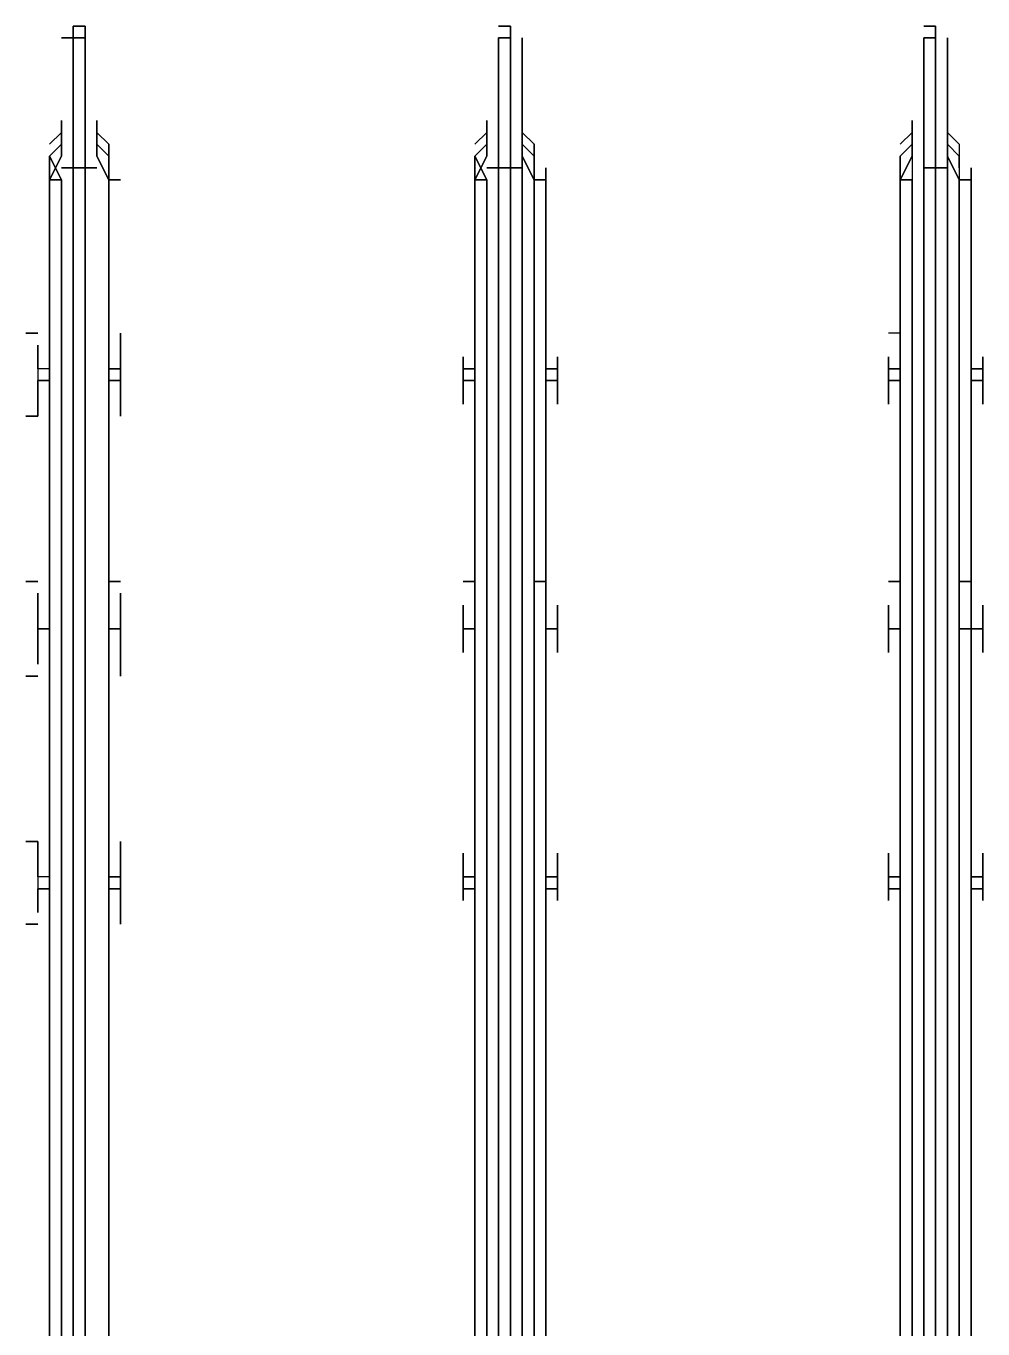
# Model space of a CAD drawing. Header units: metres. Extents: x 532250 to 532639, y 2673852 to 2674172.
# Drawn here: x 532452.7747 to 532452.8868, y 2674042.6569 to 2674042.8094 of the extents above; entities that cross this region are included whole.
import ezdxf

# ---------------------------------------------------------------- set-up
doc = ezdxf.new("R2010")
doc.units = ezdxf.units.M
doc.header["$MEASUREMENT"] = 0
doc.layers.add('IDT', color=7, linetype='Continuous')

# ---------------------------------------------------------------- blocks, each defined once
blk = doc.blocks.new('IDT')
at = {"layer": 'IDT', "color": 0, "lineweight": 25}
for p, q in [((14.04189, 14.96743), (14.04189, 15.16384)), ((14.04189, 15.16384), (14.04189, 14.96743)), ((14.04189, 15.16384), (14.04189, 14.96743)), ((14.04189, 15.16384), (14.04189, 14.96743)), ((14.04327, 15.16384), (14.04327, 14.96743)), ((14.04327, 14.96743), (14.04327, 15.16384)), ((14.04327, 14.96743), (14.04327, 15.16384)), ((14.04327, 14.96743), (14.04327, 15.16384)), ((14.04465, 14.96605), (14.04465, 15.16384)), ((14.04465, 15.16384), (14.04465, 14.96605)), ((14.04465, 14.96605), (14.04465, 15.16384)), ((14.04465, 15.16384), (14.04465, 14.96605)), ((14.04604, 14.96605), (14.04604, 15.16384)), ((14.04604, 15.16384), (14.04604, 14.96605)), ((14.04604, 14.96605), (14.04604, 15.16384)), ((14.04604, 15.16384), (14.04604, 14.96605)), ((14.04604, 14.96605), (14.04604, 15.16384)), ((14.04604, 15.16384), (14.04604, 14.96605)), ((14.04604, 15.16384), (14.04604, 14.96605)), ((14.04604, 14.96605), (14.04604, 15.16384)), ((14.04742, 14.96605), (14.04742, 15.16384)), ((14.04742, 15.16384), (14.04742, 14.96605)), ((14.04742, 15.16384), (14.04742, 14.96605)), ((14.04742, 14.96605), (14.04742, 15.16384)), ((14.0488, 15.16384), (14.0488, 14.96743)), ((14.0488, 14.96743), (14.0488, 15.16384)), ((14.0488, 14.96743), (14.0488, 15.16384)), ((14.0488, 14.96743), (14.0488, 15.16384)), ((14.05018, 14.96743), (14.05018, 15.16384)), ((14.05018, 15.16384), (14.05018, 14.96743)), ((14.05018, 14.96743), (14.05018, 15.16384)), ((14.05018, 15.16384), (14.05018, 14.96743)), ((14.09168, 14.96743), (14.09168, 15.16384)), ((14.09168, 15.16384), (14.09168, 14.96743)), ((14.09306, 15.16384), (14.09306, 14.96743)), ((14.09306, 14.96743), (14.09306, 15.16384)), ((14.09445, 14.96605), (14.09445, 15.16384)), ((14.09445, 15.16384), (14.09445, 14.96605)), ((14.09583, 15.16384), (14.09583, 14.96605)), ((14.09583, 14.96605), (14.09583, 15.16384)), ((14.09583, 15.16384), (14.09583, 14.96605)), ((14.09583, 14.96605), (14.09583, 15.16384)), ((14.09721, 15.16384), (14.09721, 14.96605)), ((14.09721, 14.96605), (14.09721, 15.16384)), ((14.0986, 15.16384), (14.0986, 14.96743)), ((14.0986, 14.96743), (14.0986, 15.16384)), ((14.09998, 14.96743), (14.09998, 15.16384)), ((14.09998, 15.16384), (14.09998, 14.96743)), ((14.14286, 14.96743), (14.14286, 15.16384)), ((14.14286, 15.16384), (14.14286, 14.96743)), ((14.14286, 15.16384), (14.14286, 14.96743)), ((14.14286, 14.96743), (14.14286, 15.16384)), ((14.14562, 14.96605), (14.14562, 15.16384)), ((14.14562, 15.16384), (14.14562, 14.96605)), ((14.14562, 15.16384), (14.14562, 14.96605)), ((14.14562, 14.96605), (14.14562, 15.16384)), ((14.14701, 15.16384), (14.14701, 14.96605)), ((14.14701, 14.96605), (14.14701, 15.16384)), ((14.14701, 14.96605), (14.14701, 15.16384)), ((14.14701, 15.16384), (14.14701, 14.96605)), ((14.14839, 15.16384), (14.14839, 14.96743)), ((14.14839, 14.96743), (14.14839, 15.16384)), ((14.14977, 14.96743), (14.14977, 15.16384)), ((14.14977, 15.16384), (14.14977, 14.96743)), ((14.04189, 15.05042), (14.04189, 15.05457)), ((14.04189, 15.05457), (14.04189, 15.05042)), ((14.04189, 15.05042), (14.04189, 15.05457)), ((14.04189, 15.05457), (14.04189, 15.04904)), ((14.05018, 15.05042), (14.05018, 15.05457)), ((14.05018, 15.05457), (14.05018, 15.05042)), ((14.05018, 15.05042), (14.05018, 15.05457)), ((14.05018, 15.05457), (14.05018, 15.05042)), ((14.09168, 15.05042), (14.09168, 15.05457)), ((14.09168, 15.05457), (14.09168, 15.04904)), ((14.09998, 15.05042), (14.09998, 15.05457)), ((14.09998, 15.05457), (14.09998, 15.05042)), ((14.14147, 15.05042), (14.14147, 15.05457)), ((14.14147, 15.05457), (14.14147, 15.05042)), ((14.14977, 15.05042), (14.14977, 15.05457)), ((14.14977, 15.05457), (14.14977, 15.05042)), ((14.15254, 15.05457), (14.15115, 15.05457)), ((14.15115, 15.05457), (14.15254, 15.05457)), ((14.04189, 15.05181), (14.04189, 15.05319)), ((14.04189, 15.05319), (14.04189, 15.05181)), ((14.04189, 15.05181), (14.04189, 15.05319)), ((14.04189, 15.05319), (14.04189, 15.05181)), ((14.05018, 15.05319), (14.05018, 15.05181)), ((14.05018, 15.05181), (14.05018, 15.05319)), ((14.05018, 15.05319), (14.05018, 15.05181)), ((14.05018, 15.05181), (14.05018, 15.05319)), ((14.09168, 15.05181), (14.09168, 15.05319)), ((14.09168, 15.05319), (14.09168, 15.05181)), ((14.09998, 15.05319), (14.09998, 15.05181)), ((14.09998, 15.05181), (14.09998, 15.05319)), ((14.14147, 15.05181), (14.14147, 15.05319)), ((14.14147, 15.05319), (14.14147, 15.05181)), ((14.15115, 15.05319), (14.15115, 15.05181)), ((14.15115, 15.05181), (14.15115, 15.05319)), ((14.0405, 15.05042), (14.0405, 15.05181)), ((14.0405, 15.05181), (14.0405, 15.05042)), ((14.0405, 15.05042), (14.0405, 15.05181)), ((14.0405, 15.05181), (14.0405, 15.05042)), ((14.05157, 15.05042), (14.05157, 15.05181)), ((14.05157, 15.05181), (14.05157, 15.05042)), ((14.05157, 15.05042), (14.05157, 15.05181)), ((14.05157, 15.05181), (14.05157, 15.05042)), ((14.0903, 15.05042), (14.0903, 15.05181)), ((14.0903, 15.05181), (14.0903, 15.05042)), ((14.10136, 15.05042), (14.10136, 15.05181)), ((14.10136, 15.05181), (14.10136, 15.05042)), ((14.14147, 15.05042), (14.14147, 15.05181)), ((14.14147, 15.05181), (14.14147, 15.05042)), ((14.15115, 15.05181), (14.15115, 15.05042)), ((14.15115, 15.05042), (14.15115, 15.05181)), ((14.04189, 15.05042), (14.0405, 15.05042)), ((14.0405, 15.05042), (14.04189, 15.05042)), ((14.04189, 15.05042), (14.0405, 15.05042)), ((14.0405, 15.05042), (14.04189, 15.05042)), ((14.0405, 15.04904), (14.0405, 15.05042)), ((14.0405, 15.05042), (14.0405, 15.04904)), ((14.0405, 15.04904), (14.0405, 15.05042)), ((14.0405, 15.05042), (14.0405, 15.04904)), ((14.04189, 15.04904), (14.04189, 15.05042)), ((14.04189, 15.05042), (14.04189, 15.04904)), ((14.04189, 15.04904), (14.04189, 15.05042)), ((14.05157, 15.05042), (14.05018, 15.05042)), ((14.05018, 15.05042), (14.05157, 15.05042)), ((14.05157, 15.05042), (14.05018, 15.05042)), ((14.05157, 15.05042), (14.05018, 15.05042)), ((14.05018, 15.05042), (14.05018, 15.04904)), ((14.05018, 15.04904), (14.05018, 15.05042)), ((14.05018, 15.05042), (14.05157, 15.05042)), ((14.05018, 15.04904), (14.05018, 15.05042)), ((14.05018, 15.05042), (14.05157, 15.05042)), ((14.05157, 15.05042), (14.05018, 15.05042)), ((14.05018, 15.05042), (14.05018, 15.04904)), ((14.05157, 15.04904), (14.05157, 15.05042)), ((14.05157, 15.05042), (14.05157, 15.04904)), ((14.05157, 15.04904), (14.05157, 15.05042)), ((14.05157, 15.05042), (14.05157, 15.04904)), ((14.09168, 15.05042), (14.0903, 15.05042)), ((14.0903, 15.05042), (14.09168, 15.05042)), ((14.0903, 15.04904), (14.0903, 15.05042)), ((14.0903, 15.05042), (14.0903, 15.04904)), ((14.09168, 15.04904), (14.09168, 15.05042)), ((14.10136, 15.05042), (14.09998, 15.05042)), ((14.09998, 15.05042), (14.10136, 15.05042)), ((14.10136, 15.05042), (14.09998, 15.05042)), ((14.09998, 15.05042), (14.09998, 15.04904)), ((14.09998, 15.04904), (14.09998, 15.05042)), ((14.09998, 15.05042), (14.10136, 15.05042)), ((14.10136, 15.04904), (14.10136, 15.05042)), ((14.10136, 15.05042), (14.10136, 15.04904)), ((14.14286, 15.05042), (14.14147, 15.05042)), ((14.14147, 15.05042), (14.14286, 15.05042)), ((14.14147, 15.04904), (14.14147, 15.05042)), ((14.14147, 15.05042), (14.14147, 15.04904)), ((14.14147, 15.04627), (14.14147, 15.05042)), ((14.14147, 15.05042), (14.14147, 15.04904)), ((14.15115, 15.05042), (14.14977, 15.05042)), ((14.14977, 15.05042), (14.15115, 15.05042)), ((14.15115, 15.05042), (14.14977, 15.05042)), ((14.14977, 15.05042), (14.14977, 15.04904)), ((14.15115, 15.05042), (14.14977, 15.05042)), ((14.14977, 15.05042), (14.14977, 15.04904)), ((14.15115, 15.04904), (14.15115, 15.05042)), ((14.15115, 15.04904), (14.15115, 15.05042)), ((14.04189, 15.04904), (14.0405, 15.04904)), ((14.0405, 15.04904), (14.0405, 15.04627)), ((14.0405, 15.04627), (14.0405, 15.04904)), ((14.0405, 15.04904), (14.0405, 15.04627)), ((14.0405, 15.04627), (14.0405, 15.04904)), ((14.0405, 15.04904), (14.04189, 15.04904)), ((14.04189, 15.04904), (14.0405, 15.04904)), ((14.0405, 15.04904), (14.04189, 15.04904)), ((14.04189, 15.04489), (14.04189, 15.04904)), ((14.04189, 15.04904), (14.04189, 15.04489)), ((14.04189, 15.04489), (14.04189, 15.04904)), ((14.04189, 15.04904), (14.04189, 15.04489)), ((14.05018, 15.04904), (14.05157, 15.04904)), ((14.05157, 15.04904), (14.05018, 15.04904)), ((14.05018, 15.04904), (14.05018, 15.04489)), ((14.05018, 15.04489), (14.05018, 15.04904)), ((14.05157, 15.04904), (14.05018, 15.04904)), ((14.05018, 15.04904), (14.05018, 15.04489)), ((14.05018, 15.04489), (14.05018, 15.04904)), ((14.05018, 15.04904), (14.05157, 15.04904)), ((14.05157, 15.04904), (14.05157, 15.04627)), ((14.05157, 15.04627), (14.05157, 15.04904)), ((14.05157, 15.04904), (14.05157, 15.04627)), ((14.05157, 15.04627), (14.05157, 15.04904)), ((14.0903, 15.04904), (14.09168, 15.04904)), ((14.09168, 15.04904), (14.0903, 15.04904)), ((14.0903, 15.04904), (14.0903, 15.04627)), ((14.0903, 15.04627), (14.0903, 15.04904)), ((14.09168, 15.04904), (14.09168, 15.04489)), ((14.09168, 15.04489), (14.09168, 15.04904)), ((14.10136, 15.04904), (14.09998, 15.04904)), ((14.09998, 15.04904), (14.09998, 15.04489)), ((14.09998, 15.04489), (14.09998, 15.04904)), ((14.09998, 15.04904), (14.10136, 15.04904)), ((14.10136, 15.04904), (14.10136, 15.04627)), ((14.10136, 15.04627), (14.10136, 15.04904)), ((14.14147, 15.04904), (14.14147, 15.04627)), ((14.14147, 15.04489), (14.14147, 15.04904)), ((14.14147, 15.04904), (14.14286, 15.04904)), ((14.14286, 15.04904), (14.14147, 15.04904)), ((14.14147, 15.04904), (14.14147, 15.04489)), ((14.14147, 15.04904), (14.14286, 15.04904)), ((14.14977, 15.04904), (14.15115, 15.04904)), ((14.14977, 15.04904), (14.14977, 15.04489)), ((14.14977, 15.04489), (14.14977, 15.04904)), ((14.14977, 15.04904), (14.15115, 15.04904)), ((14.15115, 15.04904), (14.15115, 15.04627)), ((14.15115, 15.04627), (14.15115, 15.04904)), ((14.04189, 15.04489), (14.04189, 15.04627)), ((14.04189, 15.04627), (14.04189, 15.04489)), ((14.04189, 15.04489), (14.04189, 15.04627)), ((14.04189, 15.04627), (14.04189, 15.04489)), ((14.05018, 15.04627), (14.05018, 15.04489)), ((14.05018, 15.04489), (14.05018, 15.04627)), ((14.05018, 15.04489), (14.05018, 15.04627)), ((14.05018, 15.04489), (14.05018, 15.04627)), ((14.09168, 15.04489), (14.09168, 15.04627)), ((14.09168, 15.04627), (14.09168, 15.04489)), ((14.09998, 15.04627), (14.09998, 15.04489)), ((14.09998, 15.04489), (14.09998, 15.04627)), ((14.14147, 15.04627), (14.14147, 15.04489)), ((14.14147, 15.04489), (14.14147, 15.04627)), ((14.15115, 15.04627), (14.15115, 15.04489)), ((14.15115, 15.04489), (14.15115, 15.04627)), ((14.15115, 15.04489), (14.15254, 15.04489)), ((14.15254, 15.04489), (14.15115, 15.04489)), ((14.04189, 15.01999), (14.04189, 15.02553)), ((14.04189, 15.02553), (14.04189, 15.01999)), ((14.04189, 15.01584), (14.04189, 15.02553)), ((14.04189, 15.02553), (14.04189, 15.01999)), ((14.05018, 15.01999), (14.05018, 15.02553)), ((14.05018, 15.02553), (14.05018, 15.01999)), ((14.05018, 15.02553), (14.05018, 15.01999)), ((14.05018, 15.01999), (14.05018, 15.02553)), ((14.09168, 15.01999), (14.09168, 15.02553)), ((14.09168, 15.02553), (14.09168, 15.01999)), ((14.09998, 15.01999), (14.09998, 15.02553)), ((14.09998, 15.02553), (14.09998, 15.01999)), ((14.14147, 15.01999), (14.14147, 15.02553)), ((14.14147, 15.02553), (14.14147, 15.01999)), ((14.14977, 15.01999), (14.14977, 15.02553)), ((14.14977, 15.02553), (14.14977, 15.01999)), ((14.15254, 15.02553), (14.15115, 15.02553)), ((14.15115, 15.02553), (14.15254, 15.02553)), ((14.04189, 15.02276), (14.04189, 15.02414)), ((14.04189, 15.02414), (14.04189, 15.02276)), ((14.04189, 15.02276), (14.04189, 15.02414)), ((14.04189, 15.02414), (14.04189, 15.02276)), ((14.05018, 15.02414), (14.05018, 15.02276)), ((14.05018, 15.02276), (14.05018, 15.02414)), ((14.05018, 15.02414), (14.05018, 15.02276)), ((14.05018, 15.02276), (14.05018, 15.02414)), ((14.09168, 15.02276), (14.09168, 15.02414)), ((14.09168, 15.02414), (14.09168, 15.02276)), ((14.09998, 15.02414), (14.09998, 15.02276)), ((14.09998, 15.02276), (14.09998, 15.02414)), ((14.14147, 15.02276), (14.14147, 15.02414)), ((14.14147, 15.02414), (14.14147, 15.02276)), ((14.15115, 15.02414), (14.15115, 15.02276)), ((14.15115, 15.02276), (14.15115, 15.02414)), ((14.0405, 15.01999), (14.0405, 15.02276)), ((14.0405, 15.02276), (14.0405, 15.01999)), ((14.0405, 15.01999), (14.0405, 15.02276)), ((14.0405, 15.02276), (14.0405, 15.01999)), ((14.05157, 15.01999), (14.05157, 15.02276)), ((14.05157, 15.02276), (14.05157, 15.01999)), ((14.05157, 15.01999), (14.05157, 15.02276)), ((14.05157, 15.02276), (14.05157, 15.01999)), ((14.0903, 15.01999), (14.0903, 15.02276)), ((14.0903, 15.02276), (14.0903, 15.01999)), ((14.10136, 15.01999), (14.10136, 15.02276)), ((14.10136, 15.02276), (14.10136, 15.01999)), ((14.14147, 15.01999), (14.14147, 15.02276)), ((14.14147, 15.02276), (14.14147, 15.01999)), ((14.15115, 15.01999), (14.15115, 15.02276)), ((14.15115, 15.02276), (14.15115, 15.01999)), ((14.04189, 15.01999), (14.0405, 15.01999)), ((14.0405, 15.01999), (14.04189, 15.01999)), ((14.0405, 15.01723), (14.0405, 15.01999)), ((14.0405, 15.01999), (14.0405, 15.01723)), ((14.0405, 15.01723), (14.0405, 15.01999)), ((14.0405, 15.01999), (14.04189, 15.01999)), ((14.04189, 15.01999), (14.0405, 15.01999)), ((14.0405, 15.01999), (14.0405, 15.01723)), ((14.04189, 15.01999), (14.0405, 15.01999)), ((14.0405, 15.01999), (14.04189, 15.01999)), ((14.04189, 15.01999), (14.0405, 15.01999)), ((14.0405, 15.01999), (14.04189, 15.01999)), ((14.04189, 15.01999), (14.04327, 15.01999)), ((14.04327, 15.01999), (14.04189, 15.01999)), ((14.04189, 15.01999), (14.04189, 15.01584)), ((14.04189, 15.01584), (14.04189, 15.01999)), ((14.04189, 15.01999), (14.04189, 15.01584)), ((14.05157, 15.01999), (14.05018, 15.01999)), ((14.05018, 15.01999), (14.05157, 15.01999)), ((14.05018, 15.01584), (14.05018, 15.01999)), ((14.05018, 15.01999), (14.05157, 15.01999)), ((14.05157, 15.01999), (14.05018, 15.01999)), ((14.05018, 15.01999), (14.05018, 15.01584)), ((14.05018, 15.01999), (14.05157, 15.01999)), ((14.05157, 15.01999), (14.05018, 15.01999)), ((14.05018, 15.01999), (14.05157, 15.01999)), ((14.05157, 15.01999), (14.05018, 15.01999)), ((14.05018, 15.01584), (14.05018, 15.01999)), ((14.05018, 15.01999), (14.05157, 15.01999)), ((14.05157, 15.01999), (14.05018, 15.01999)), ((14.05018, 15.01999), (14.05157, 15.01999)), ((14.05157, 15.01999), (14.05018, 15.01999)), ((14.05018, 15.01999), (14.05018, 15.01584)), ((14.05018, 15.01999), (14.05157, 15.01999)), ((14.05157, 15.01999), (14.05018, 15.01999)), ((14.05157, 15.01999), (14.05157, 15.01723)), ((14.05157, 15.01723), (14.05157, 15.01999)), ((14.05157, 15.01999), (14.05157, 15.01723)), ((14.05157, 15.01723), (14.05157, 15.01999)), ((14.0903, 15.01723), (14.0903, 15.01999)), ((14.0903, 15.01999), (14.09168, 15.01999)), ((14.09168, 15.01999), (14.0903, 15.01999)), ((14.0903, 15.01999), (14.09168, 15.01999)), ((14.09168, 15.01999), (14.0903, 15.01999)), ((14.0903, 15.01999), (14.0903, 15.01723)), ((14.09168, 15.01584), (14.09168, 15.01999)), ((14.09168, 15.01999), (14.09168, 15.01584)), ((14.09998, 15.01999), (14.09998, 15.01584)), ((14.09998, 15.01584), (14.09998, 15.01999)), ((14.09998, 15.01999), (14.10136, 15.01999)), ((14.10136, 15.01999), (14.09998, 15.01999)), ((14.09998, 15.01999), (14.10136, 15.01999)), ((14.10136, 15.01999), (14.09998, 15.01999)), ((14.09998, 15.01999), (14.10136, 15.01999)), ((14.09998, 15.01999), (14.10136, 15.01999)), ((14.10136, 15.01999), (14.09998, 15.01999)), ((14.10136, 15.01999), (14.10136, 15.01723)), ((14.10136, 15.01723), (14.10136, 15.01999)), ((14.14286, 15.01999), (14.14147, 15.01999)), ((14.14147, 15.01999), (14.14286, 15.01999)), ((14.14286, 15.01999), (14.14147, 15.01999)), ((14.14147, 15.01999), (14.14147, 15.01723)), ((14.14147, 15.01584), (14.14147, 15.01999)), ((14.14147, 15.01999), (14.14286, 15.01999)), ((14.14286, 15.01999), (14.14147, 15.01999)), ((14.14147, 15.01999), (14.14147, 15.01723)), ((14.14147, 15.01584), (14.14147, 15.01999)), ((14.14977, 15.01999), (14.14977, 15.01584)), ((14.14977, 15.01584), (14.14977, 15.01999)), ((14.14977, 15.01999), (14.15115, 15.01999)), ((14.15115, 15.01999), (14.14977, 15.01999)), ((14.14977, 15.01999), (14.15115, 15.01999)), ((14.15115, 15.01999), (14.14977, 15.01999)), ((14.14977, 15.01999), (14.15115, 15.01999)), ((14.14977, 15.01999), (14.15115, 15.01999)), ((14.15115, 15.01999), (14.14977, 15.01999)), ((14.15115, 15.01999), (14.15115, 15.01723)), ((14.15115, 15.01723), (14.15115, 15.01999)), ((14.04189, 15.01584), (14.04189, 15.01723)), ((14.04189, 15.01723), (14.04189, 15.01584)), ((14.04189, 15.01584), (14.04189, 15.01723)), ((14.04189, 15.01723), (14.04189, 15.01584)), ((14.05018, 15.01723), (14.05018, 15.01584)), ((14.05018, 15.01584), (14.05018, 15.01723)), ((14.05018, 15.01584), (14.05018, 15.01723)), ((14.05018, 15.01723), (14.05018, 15.01584)), ((14.09168, 15.01584), (14.09168, 15.01723)), ((14.09168, 15.01723), (14.09168, 15.01584)), ((14.09998, 15.01584), (14.09998, 15.01723)), ((14.09998, 15.01723), (14.09998, 15.01584)), ((14.14147, 15.01723), (14.14147, 15.01584)), ((14.14147, 15.01723), (14.14147, 15.01584)), ((14.15115, 15.01723), (14.15115, 15.01584)), ((14.15115, 15.01584), (14.15115, 15.01723)), ((14.04327, 15.01446), (14.04189, 15.01446)), ((14.04189, 15.01446), (14.04327, 15.01446)), ((14.04327, 15.01446), (14.04189, 15.01446)), ((14.04189, 15.01446), (14.04327, 15.01446)), ((14.05157, 15.01446), (14.05018, 15.01446)), ((14.05018, 15.01446), (14.05157, 15.01446)), ((14.05157, 15.01446), (14.05018, 15.01446)), ((14.05018, 15.01446), (14.05157, 15.01446)), ((14.09306, 15.01446), (14.09168, 15.01446)), ((14.09168, 15.01446), (14.09306, 15.01446)), ((14.10136, 15.01446), (14.09998, 15.01446)), ((14.09998, 15.01446), (14.10136, 15.01446)), ((14.14286, 15.01446), (14.14147, 15.01446)), ((14.14147, 15.01446), (14.14286, 15.01446)), ((14.15254, 15.01446), (14.15115, 15.01446)), ((14.15115, 15.01446), (14.15254, 15.01446)), ((14.04189, 14.99371), (14.04189, 14.9951)), ((14.04189, 14.9951), (14.04189, 14.99095)), ((14.04189, 14.99095), (14.04189, 14.9951)), ((14.04189, 14.9951), (14.04189, 14.99371)), ((14.04189, 14.99371), (14.04189, 14.9951)), ((14.04189, 14.9951), (14.04189, 14.99095)), ((14.04189, 14.99095), (14.04189, 14.9951)), ((14.04189, 14.9951), (14.04189, 14.99371)), ((14.05018, 14.9951), (14.05018, 14.99095)), ((14.05018, 14.99095), (14.05018, 14.9951)), ((14.05018, 14.9951), (14.05018, 14.99371)), ((14.05018, 14.99371), (14.05018, 14.9951)), ((14.05018, 14.99095), (14.05018, 14.9951)), ((14.05018, 14.9951), (14.05018, 14.99371)), ((14.05018, 14.99371), (14.05018, 14.9951)), ((14.05018, 14.9951), (14.05018, 14.99095)), ((14.09168, 14.99095), (14.09168, 14.9951)), ((14.09168, 14.9951), (14.09168, 14.99371)), ((14.09168, 14.99371), (14.09168, 14.9951)), ((14.09168, 14.9951), (14.09168, 14.99095)), ((14.09998, 14.99095), (14.09998, 14.9951)), ((14.09998, 14.9951), (14.09998, 14.99371)), ((14.09998, 14.99371), (14.09998, 14.9951)), ((14.09998, 14.9951), (14.09998, 14.99095)), ((14.14147, 14.99371), (14.14147, 14.9951)), ((14.14147, 14.9951), (14.14147, 14.99095)), ((14.14147, 14.99095), (14.14147, 14.9951)), ((14.14147, 14.9951), (14.14147, 14.99371)), ((14.14977, 14.99095), (14.14977, 14.9951)), ((14.14977, 14.9951), (14.14977, 14.99095)), ((14.15115, 14.9951), (14.15115, 14.99371)), ((14.15115, 14.99371), (14.15115, 14.9951)), ((14.15115, 14.9951), (14.15254, 14.9951)), ((14.15254, 14.9951), (14.15115, 14.9951)), ((14.0405, 14.99095), (14.0405, 14.99371)), ((14.0405, 14.99371), (14.0405, 14.99095)), ((14.0405, 14.99095), (14.0405, 14.99371)), ((14.0405, 14.99371), (14.0405, 14.99095)), ((14.05157, 14.99095), (14.05157, 14.99371)), ((14.05157, 14.99371), (14.05157, 14.99095)), ((14.05157, 14.99095), (14.05157, 14.99371)), ((14.05157, 14.99371), (14.05157, 14.99095)), ((14.0903, 14.99095), (14.0903, 14.99371)), ((14.0903, 14.99371), (14.0903, 14.99095)), ((14.10136, 14.99095), (14.10136, 14.99371)), ((14.10136, 14.99371), (14.10136, 14.99095)), ((14.14147, 14.99095), (14.14147, 14.99371)), ((14.14147, 14.99371), (14.14147, 14.99095)), ((14.15115, 14.99095), (14.15115, 14.99371)), ((14.15115, 14.99371), (14.15115, 14.99095)), ((14.04189, 14.99095), (14.0405, 14.99095)), ((14.0405, 14.99095), (14.04189, 14.99095)), ((14.04189, 14.99095), (14.0405, 14.99095)), ((14.0405, 14.99095), (14.04189, 14.99095)), ((14.0405, 14.98956), (14.0405, 14.99095)), ((14.0405, 14.99095), (14.0405, 14.98956)), ((14.0405, 14.98956), (14.0405, 14.99095)), ((14.0405, 14.99095), (14.0405, 14.98956)), ((14.04189, 14.99095), (14.04189, 14.98956)), ((14.04189, 14.98956), (14.04189, 14.99095)), ((14.04189, 14.99095), (14.04189, 14.98956)), ((14.04189, 14.98541), (14.04189, 14.99095)), ((14.05018, 14.99095), (14.05157, 14.99095)), ((14.05157, 14.99095), (14.05018, 14.99095)), ((14.05157, 14.99095), (14.05018, 14.99095)), ((14.05018, 14.99095), (14.05018, 14.98956)), ((14.05157, 14.99095), (14.05018, 14.99095)), ((14.05018, 14.99095), (14.05018, 14.98956)), ((14.05018, 14.98541), (14.05018, 14.99095)), ((14.05018, 14.99095), (14.05157, 14.99095)), ((14.05157, 14.99095), (14.05018, 14.99095)), ((14.05018, 14.99095), (14.05018, 14.98541)), ((14.05157, 14.98956), (14.05157, 14.99095)), ((14.05157, 14.98956), (14.05157, 14.99095)), ((14.05157, 14.99095), (14.05157, 14.98956)), ((14.05157, 14.98956), (14.05157, 14.99095)), ((14.0903, 14.98956), (14.0903, 14.99095)), ((14.0903, 14.99095), (14.0903, 14.98956)), ((14.09168, 14.99095), (14.0903, 14.99095)), ((14.0903, 14.99095), (14.09168, 14.99095)), ((14.09168, 14.99095), (14.09168, 14.98956)), ((14.09168, 14.98956), (14.09168, 14.99095)), ((14.09998, 14.99095), (14.09998, 14.98541)), ((14.09998, 14.98956), (14.09998, 14.99095)), ((14.09998, 14.99095), (14.10136, 14.99095)), ((14.10136, 14.99095), (14.09998, 14.99095)), ((14.09998, 14.99095), (14.10136, 14.99095)), ((14.10136, 14.99095), (14.10136, 14.98956)), ((14.10136, 14.98956), (14.10136, 14.99095)), ((14.14147, 14.98956), (14.14147, 14.99095)), ((14.14147, 14.99095), (14.14286, 14.99095)), ((14.14286, 14.99095), (14.14147, 14.99095)), ((14.14147, 14.99095), (14.14147, 14.98956)), ((14.14147, 14.98956), (14.14147, 14.99095)), ((14.14147, 14.99095), (14.14147, 14.98956)), ((14.14977, 14.99095), (14.15115, 14.99095)), ((14.15115, 14.99095), (14.14977, 14.99095)), ((14.14977, 14.99095), (14.14977, 14.98541)), ((14.15115, 14.99095), (14.14977, 14.99095)), ((14.14977, 14.99095), (14.14977, 14.98956)), ((14.15115, 14.98956), (14.15115, 14.99095)), ((14.15115, 14.98956), (14.15115, 14.99095)), ((14.04189, 14.98956), (14.0405, 14.98956)), ((14.0405, 14.98956), (14.04189, 14.98956)), ((14.0405, 14.98818), (14.0405, 14.98956)), ((14.0405, 14.98956), (14.0405, 14.98818)), ((14.0405, 14.98818), (14.0405, 14.98956)), ((14.0405, 14.98956), (14.0405, 14.98818)), ((14.04189, 14.98956), (14.0405, 14.98956)), ((14.0405, 14.98956), (14.04189, 14.98956)), ((14.04189, 14.98956), (14.04189, 14.98541)), ((14.04189, 14.98541), (14.04189, 14.98956)), ((14.04189, 14.98956), (14.04189, 14.98541)), ((14.05018, 14.98956), (14.05157, 14.98956)), ((14.05018, 14.98541), (14.05018, 14.98956)), ((14.05018, 14.98956), (14.05157, 14.98956)), ((14.05157, 14.98956), (14.05018, 14.98956)), ((14.05018, 14.98956), (14.05157, 14.98956)), ((14.05018, 14.98956), (14.05018, 14.98541)), ((14.05157, 14.98956), (14.05157, 14.98818)), ((14.05157, 14.98818), (14.05157, 14.98956)), ((14.05157, 14.98956), (14.05157, 14.98818)), ((14.05157, 14.98818), (14.05157, 14.98956)), ((14.09168, 14.98956), (14.0903, 14.98956)), ((14.0903, 14.98956), (14.09168, 14.98956)), ((14.0903, 14.98818), (14.0903, 14.98956)), ((14.0903, 14.98956), (14.0903, 14.98818)), ((14.09168, 14.98541), (14.09168, 14.98956)), ((14.09168, 14.98956), (14.09168, 14.98541)), ((14.09998, 14.98541), (14.09998, 14.98956)), ((14.10136, 14.98956), (14.09998, 14.98956)), ((14.09998, 14.98956), (14.10136, 14.98956)), ((14.10136, 14.98956), (14.10136, 14.98818)), ((14.10136, 14.98818), (14.10136, 14.98956)), ((14.14147, 14.98818), (14.14147, 14.98956)), ((14.14147, 14.98956), (14.14147, 14.98818)), ((14.14147, 14.98541), (14.14147, 14.98956)), ((14.14147, 14.98956), (14.14286, 14.98956)), ((14.14286, 14.98956), (14.14147, 14.98956)), ((14.14147, 14.98956), (14.14147, 14.98541)), ((14.14147, 14.98956), (14.14286, 14.98956)), ((14.14977, 14.98541), (14.14977, 14.98956)), ((14.14977, 14.98956), (14.15115, 14.98956)), ((14.14977, 14.98956), (14.15115, 14.98956)), ((14.15115, 14.98956), (14.15115, 14.98818)), ((14.15115, 14.98818), (14.15115, 14.98956)), ((14.04189, 14.9868), (14.04189, 14.98818)), ((14.04189, 14.98818), (14.04189, 14.9868)), ((14.04189, 14.9868), (14.04189, 14.98818)), ((14.04189, 14.98818), (14.04189, 14.9868)), ((14.05018, 14.98818), (14.05018, 14.9868)), ((14.05018, 14.9868), (14.05018, 14.98818)), ((14.05018, 14.98818), (14.05018, 14.9868)), ((14.05018, 14.9868), (14.05018, 14.98818)), ((14.09168, 14.9868), (14.09168, 14.98818)), ((14.09168, 14.98818), (14.09168, 14.9868)), ((14.09998, 14.98818), (14.09998, 14.9868)), ((14.09998, 14.9868), (14.09998, 14.98818)), ((14.14147, 14.9868), (14.14147, 14.98818)), ((14.14147, 14.98818), (14.14147, 14.9868)), ((14.15115, 14.98818), (14.15115, 14.9868)), ((14.15115, 14.9868), (14.15115, 14.98818)), ((14.05018, 14.98541), (14.05157, 14.98541)), ((14.15254, 14.98541), (14.15115, 14.98541)), ((14.15115, 14.98541), (14.15254, 14.98541)), ((14.04189, 14.96743), (14.04327, 14.96743)), ((14.04189, 14.96743), (14.04189, 14.96605)), ((14.04327, 14.96743), (14.04189, 14.96743)), ((14.04189, 14.96743), (14.04189, 14.96605)), ((14.04189, 14.96605), (14.04189, 14.96743)), ((14.04189, 14.96743), (14.04327, 14.96743)), ((14.04189, 14.96743), (14.04189, 14.96605)), ((14.04189, 14.96743), (14.04327, 14.96743)), ((14.04327, 14.96743), (14.04465, 14.96467)), ((14.04327, 14.96328), (14.04327, 14.96743)), ((14.04327, 14.96328), (14.04327, 14.96743)), ((14.04327, 14.96743), (14.04465, 14.96467)), ((14.04465, 14.96467), (14.04327, 14.96743)), ((14.04327, 14.96328), (14.04327, 14.96743)), ((14.04465, 14.96467), (14.04327, 14.96743)), ((14.04327, 14.96328), (14.04327, 14.96743)), ((14.0488, 14.96467), (14.05018, 14.96743)), ((14.0488, 14.96328), (14.0488, 14.96743)), ((14.0488, 14.96743), (14.05018, 14.96743)), ((14.05018, 14.96743), (14.0488, 14.96467)), ((14.0488, 14.96328), (14.0488, 14.96743)), ((14.0488, 14.96743), (14.05018, 14.96743)), ((14.0488, 14.96328), (14.0488, 14.96743)), ((14.05018, 14.96743), (14.0488, 14.96743)), ((14.0488, 14.96743), (14.05018, 14.96743)), ((14.05018, 14.96743), (14.0488, 14.96467)), ((14.0488, 14.96467), (14.05018, 14.96743)), ((14.0488, 14.96328), (14.0488, 14.96743)), ((14.05018, 14.96743), (14.05018, 14.96605)), ((14.05018, 14.96743), (14.05018, 14.96605)), ((14.05018, 14.96605), (14.05018, 14.96743)), ((14.05018, 14.96743), (14.05018, 14.96605)), ((14.09168, 14.96743), (14.09168, 14.96605)), ((14.09168, 14.96605), (14.09168, 14.96743)), ((14.09168, 14.96743), (14.09306, 14.96743)), ((14.09306, 14.96743), (14.09168, 14.96743)), ((14.09306, 14.96743), (14.09445, 14.96467)), ((14.09445, 14.96467), (14.09306, 14.96743)), ((14.09306, 14.96328), (14.09306, 14.96743)), ((14.09306, 14.96743), (14.09306, 14.96328)), ((14.0986, 14.96743), (14.09998, 14.96467)), ((14.09998, 14.96467), (14.0986, 14.96743)), ((14.0986, 14.96743), (14.09998, 14.96743)), ((14.09998, 14.96743), (14.0986, 14.96467)), ((14.0986, 14.96467), (14.09998, 14.96743)), ((14.09998, 14.96743), (14.0986, 14.96743)), ((14.09998, 14.96605), (14.09998, 14.96743)), ((14.09998, 14.96743), (14.09998, 14.96605)), ((14.14286, 14.96743), (14.14147, 14.96743)), ((14.14147, 14.96743), (14.14286, 14.96743)), ((14.14286, 14.96328), (14.14286, 14.96743)), ((14.14286, 14.96743), (14.14286, 14.96328)), ((14.14286, 14.96743), (14.14424, 14.96467)), ((14.14424, 14.96467), (14.14286, 14.96743)), ((14.14286, 14.96743), (14.14286, 14.96605)), ((14.14286, 14.96605), (14.14286, 14.96743)), ((14.14839, 14.96743), (14.14977, 14.96467)), ((14.14977, 14.96467), (14.14839, 14.96743)), ((14.14839, 14.96743), (14.14977, 14.96743)), ((14.14977, 14.96743), (14.14839, 14.96467)), ((14.14839, 14.96467), (14.14977, 14.96743)), ((14.14977, 14.96743), (14.14839, 14.96743)), ((14.14977, 14.96605), (14.14977, 14.96743)), ((14.14977, 14.96743), (14.14977, 14.96605)), ((14.04327, 14.96467), (14.04327, 14.96605)), ((14.04327, 14.96605), (14.04327, 14.96467)), ((14.04327, 14.96467), (14.04327, 14.96605)), ((14.04327, 14.96605), (14.04327, 14.96467)), ((14.04604, 14.96605), (14.04465, 14.96605)), ((14.04465, 14.96605), (14.04604, 14.96605)), ((14.04604, 14.96605), (14.04465, 14.96605)), ((14.04465, 14.96605), (14.04465, 14.95084)), ((14.04465, 14.95084), (14.04465, 14.96605)), ((14.04465, 14.96605), (14.04465, 14.95084)), ((14.04465, 14.95084), (14.04465, 14.96605)), ((14.04465, 14.96605), (14.04604, 14.96605)), ((14.04742, 14.96605), (14.04604, 14.96605)), ((14.04604, 14.96605), (14.04604, 14.94945)), ((14.04604, 14.94945), (14.04604, 14.96605)), ((14.04604, 14.96605), (14.04742, 14.96605)), ((14.04604, 14.96605), (14.04742, 14.96605)), ((14.04742, 14.96605), (14.04604, 14.96605)), ((14.04604, 14.96605), (14.04742, 14.96605)), ((14.04742, 14.96605), (14.04604, 14.96605)), ((14.04604, 14.96605), (14.04604, 14.94945)), ((14.04604, 14.94945), (14.04604, 14.96605)), ((14.04604, 14.96605), (14.04604, 14.94945)), ((14.04604, 14.94945), (14.04604, 14.96605)), ((14.04742, 14.96605), (14.04604, 14.96605)), ((14.04604, 14.96605), (14.04604, 14.94945)), ((14.04604, 14.94945), (14.04604, 14.96605)), ((14.04604, 14.96605), (14.04742, 14.96605)), ((14.04742, 14.96605), (14.04742, 14.95084)), ((14.04742, 14.95084), (14.04742, 14.96605)), ((14.04742, 14.96605), (14.04742, 14.95084)), ((14.04742, 14.95084), (14.04742, 14.96605)), ((14.05018, 14.96605), (14.05018, 14.96467)), ((14.05018, 14.96467), (14.05018, 14.96605)), ((14.05018, 14.96467), (14.05018, 14.96605)), ((14.05018, 14.96467), (14.05018, 14.96605)), ((14.09306, 14.96467), (14.09306, 14.96605)), ((14.09306, 14.96605), (14.09306, 14.96467)), ((14.09583, 14.96605), (14.09445, 14.96605)), ((14.09445, 14.96605), (14.09445, 14.95084)), ((14.09445, 14.95084), (14.09445, 14.96605)), ((14.09445, 14.96605), (14.09583, 14.96605)), ((14.09583, 14.96605), (14.09583, 14.94945)), ((14.09583, 14.94945), (14.09583, 14.96605)), ((14.09583, 14.96605), (14.09721, 14.96605)), ((14.09721, 14.96605), (14.09583, 14.96605)), ((14.09583, 14.94945), (14.09583, 14.96605)), ((14.09583, 14.96605), (14.09583, 14.94945)), ((14.09721, 14.96605), (14.0986, 14.96605)), ((14.0986, 14.96605), (14.09721, 14.96605)), ((14.09721, 14.96605), (14.09721, 14.95084)), ((14.09721, 14.95084), (14.09721, 14.96605)), ((14.09998, 14.96467), (14.09998, 14.96605)), ((14.09998, 14.96605), (14.09998, 14.96467)), ((14.14286, 14.96605), (14.14286, 14.96467)), ((14.14286, 14.96467), (14.14286, 14.96605)), ((14.14562, 14.96605), (14.14424, 14.96605)), ((14.14424, 14.96605), (14.14562, 14.96605)), ((14.14562, 14.95084), (14.14562, 14.96605)), ((14.14562, 14.96605), (14.14562, 14.94945)), ((14.14701, 14.96605), (14.14562, 14.96605)), ((14.14562, 14.96605), (14.14701, 14.96605)), ((14.14562, 14.94945), (14.14562, 14.96605)), ((14.14562, 14.96605), (14.14562, 14.95084)), ((14.14701, 14.96605), (14.14839, 14.96605)), ((14.14839, 14.96605), (14.14701, 14.96605)), ((14.14701, 14.94945), (14.14701, 14.96605)), ((14.14701, 14.96605), (14.14701, 14.94945)), ((14.14701, 14.96605), (14.14701, 14.95084)), ((14.14701, 14.95084), (14.14701, 14.96605)), ((14.14977, 14.96467), (14.14977, 14.96605)), ((14.14977, 14.96605), (14.14977, 14.96467)), ((14.04465, 14.96328), (14.04327, 14.96467)), ((14.04327, 14.96467), (14.04465, 14.96328)), ((14.04465, 14.96328), (14.04327, 14.96467)), ((14.04327, 14.96467), (14.04465, 14.96328)), ((14.04465, 14.96467), (14.04465, 14.96052)), ((14.04465, 14.96467), (14.04465, 14.96052)), ((14.04465, 14.96052), (14.04465, 14.96467)), ((14.04465, 14.96052), (14.04465, 14.96467)), ((14.0488, 14.96052), (14.0488, 14.96467)), ((14.05018, 14.96467), (14.0488, 14.96328)), ((14.0488, 14.96467), (14.0488, 14.96052)), ((14.0488, 14.96328), (14.05018, 14.96467)), ((14.0488, 14.96328), (14.05018, 14.96467)), ((14.0488, 14.96467), (14.0488, 14.96052)), ((14.0488, 14.96052), (14.0488, 14.96467)), ((14.0488, 14.96328), (14.05018, 14.96467)), ((14.09445, 14.96328), (14.09306, 14.96467)), ((14.09306, 14.96467), (14.09445, 14.96328)), ((14.09445, 14.96467), (14.09445, 14.96052)), ((14.09445, 14.96052), (14.09445, 14.96467)), ((14.09998, 14.96467), (14.0986, 14.96328)), ((14.0986, 14.96328), (14.09998, 14.96467)), ((14.09998, 14.96467), (14.0986, 14.96328)), ((14.0986, 14.96328), (14.09998, 14.96467)), ((14.0986, 14.96467), (14.0986, 14.96052)), ((14.0986, 14.96052), (14.0986, 14.96467)), ((14.14286, 14.96467), (14.14424, 14.96328)), ((14.14424, 14.96328), (14.14286, 14.96467)), ((14.14424, 14.96467), (14.14424, 14.96052)), ((14.14424, 14.96052), (14.14424, 14.96467)), ((14.14977, 14.96467), (14.14839, 14.96328)), ((14.14839, 14.96328), (14.14977, 14.96467)), ((14.14977, 14.96467), (14.14839, 14.96328)), ((14.14839, 14.96328), (14.14977, 14.96467)), ((14.14839, 14.96467), (14.14839, 14.96052)), ((14.14839, 14.96052), (14.14839, 14.96467)), ((14.04465, 14.9619), (14.04327, 14.96328)), ((14.04465, 14.9619), (14.04327, 14.96328)), ((14.04465, 14.9619), (14.04327, 14.96328)), ((14.04465, 14.9619), (14.04327, 14.96328)), ((14.0488, 14.9619), (14.05018, 14.96328)), ((14.05018, 14.96328), (14.0488, 14.9619)), ((14.05018, 14.96328), (14.0488, 14.9619)), ((14.05018, 14.96328), (14.0488, 14.9619)), ((14.09306, 14.96328), (14.09445, 14.9619)), ((14.09445, 14.9619), (14.09306, 14.96328)), ((14.0986, 14.9619), (14.09998, 14.96328)), ((14.09998, 14.96328), (14.0986, 14.9619)), ((14.14286, 14.96328), (14.14424, 14.9619)), ((14.14424, 14.9619), (14.14286, 14.96328)), ((14.14839, 14.9619), (14.14977, 14.96328)), ((14.14977, 14.96328), (14.14839, 14.9619)), ((14.04465, 14.96052), (14.04465, 14.9619)), ((14.04465, 14.96052), (14.04465, 14.9619)), ((14.04465, 14.96052), (14.04465, 14.9619)), ((14.04465, 14.96052), (14.04465, 14.9619)), ((14.0488, 14.96052), (14.0488, 14.9619)), ((14.0488, 14.9619), (14.0488, 14.96052)), ((14.0488, 14.9619), (14.0488, 14.96052)), ((14.0488, 14.9619), (14.0488, 14.96052)), ((14.09445, 14.9619), (14.09445, 14.96052)), ((14.09445, 14.96052), (14.09445, 14.9619)), ((14.0986, 14.96052), (14.0986, 14.9619)), ((14.0986, 14.9619), (14.0986, 14.96052)), ((14.14424, 14.9619), (14.14424, 14.96052)), ((14.14424, 14.96052), (14.14424, 14.9619)), ((14.14839, 14.96052), (14.14839, 14.9619)), ((14.14839, 14.9619), (14.14839, 14.96052)), ((14.04742, 14.95084), (14.04604, 14.95084)), ((14.04604, 14.95084), (14.04742, 14.95084)), ((14.04742, 14.95084), (14.04604, 14.95084)), ((14.04604, 14.95084), (14.04742, 14.95084)), ((14.04742, 14.95084), (14.04604, 14.95084)), ((14.04604, 14.95084), (14.04742, 14.95084)), ((14.04742, 14.95084), (14.04604, 14.95084)), ((14.04604, 14.95084), (14.04742, 14.95084)), ((14.09721, 14.95084), (14.09583, 14.95084)), ((14.09583, 14.95084), (14.09721, 14.95084)), ((14.09721, 14.95084), (14.09583, 14.95084)), ((14.09583, 14.95084), (14.09721, 14.95084)), ((14.14701, 14.95084), (14.14562, 14.95084)), ((14.14562, 14.95084), (14.14701, 14.95084)), ((14.14701, 14.95084), (14.14839, 14.95084)), ((14.14839, 14.95084), (14.14701, 14.95084)), ((14.04604, 14.94945), (14.04742, 14.94945)), ((14.04742, 14.94945), (14.04604, 14.94945)), ((14.04604, 14.94945), (14.04742, 14.94945)), ((14.04742, 14.94945), (14.04604, 14.94945)), ((14.09721, 14.94945), (14.09583, 14.94945)), ((14.09583, 14.94945), (14.09721, 14.94945)), ((14.14562, 14.94945), (14.14701, 14.94945)), ((14.14701, 14.94945), (14.14562, 14.94945))]:
    blk.add_line(p, q, dxfattribs=at)

msp = doc.modelspace()

# ---------------------------------------------------------------- block references
at = {"layer": 'IDT', "color": 8, "rotation": 180}
msp.add_blockref('IDT', (532466.92728, 2674057.75885), dxfattribs=at)

doc.saveas('drawing.dxf')
